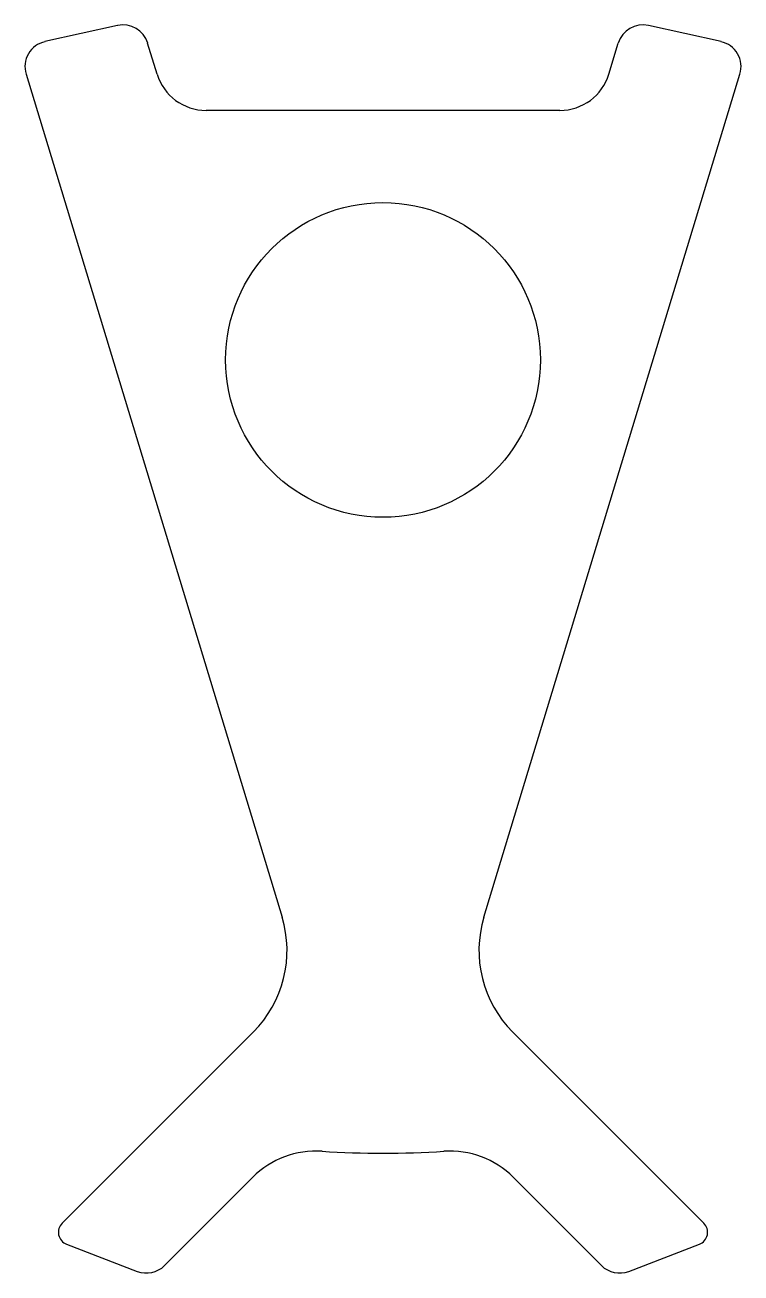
# Model space of a CAD drawing. Extents: x 2167.3 to 2195.3, y 1969.1 to 2017.8.
import ezdxf

# ---------------------------------------------------------------- set-up
doc = ezdxf.new("R2010")
doc.units = 0
doc.layers.get('0').update_dxf_attribs({"linetype": 'CONTINUOUS'})

msp = doc.modelspace()

# ---------------------------------------------------------------- linework, layer by layer
for p, q in [((2170.92, 2017.805), (2168.08, 2017.176)), ((2194.502, 2017.176), (2191.662, 2017.805)), ((2172.461, 2015.909), (2172.093, 2017.119)), ((2190.121, 2015.909), (2190.489, 2017.119)), ((2167.34, 2015.909), (2177.348, 1982.97)), ((2185.235, 1982.97), (2195.242, 2015.909)), ((2188.207, 2014.49), (2174.375, 2014.49)), ((2176.224, 1978.48), (2168.75, 1971.006)), ((2193.833, 1971.006), (2186.358, 1978.48)), ((2172.752, 1969.351), (2176.202, 1972.801)), ((2186.38, 1972.801), (2189.83, 1969.351)), ((2168.924, 1970.185), (2171.687, 1969.125)), ((2190.896, 1969.125), (2193.658, 1970.185))]:
    msp.add_line(p, q)
msp.add_circle((2181.291, 2004.74), 6.15)
for centre, radius, start, end in [((2171.137, 2016.829), 1, 16.9, 102.5), ((2191.446, 2016.829), 1, 77.5, 163.1), ((2168.297, 2016.199), 1, 102.5, 196.9), ((2194.285, 2016.199), 1, 343.1, 77.5), ((2174.375, 2016.49), 2, 196.9, 270), ((2188.207, 2016.49), 2, 270, 343.1), ((2173.042, 1981.662), 4.5, 315, 16.9), ((2189.54, 1981.662), 4.5, 163.1, 225), ((2178.677, 1970.326), 3.5, 86.2292, 135), ((2181.291, 2009.99), 36.25, 266.2292, 273.7708), ((2183.905, 1970.326), 3.5, 45, 93.7708), ((2169.103, 1970.652), 0.5, 135, 249), ((2193.479, 1970.652), 0.5, 291, 45), ((2172.045, 1970.058), 1, 249, 315), ((2190.537, 1970.058), 1, 225, 291)]:
    msp.add_arc(centre, radius, start, end)

doc.saveas('drawing.dxf')
